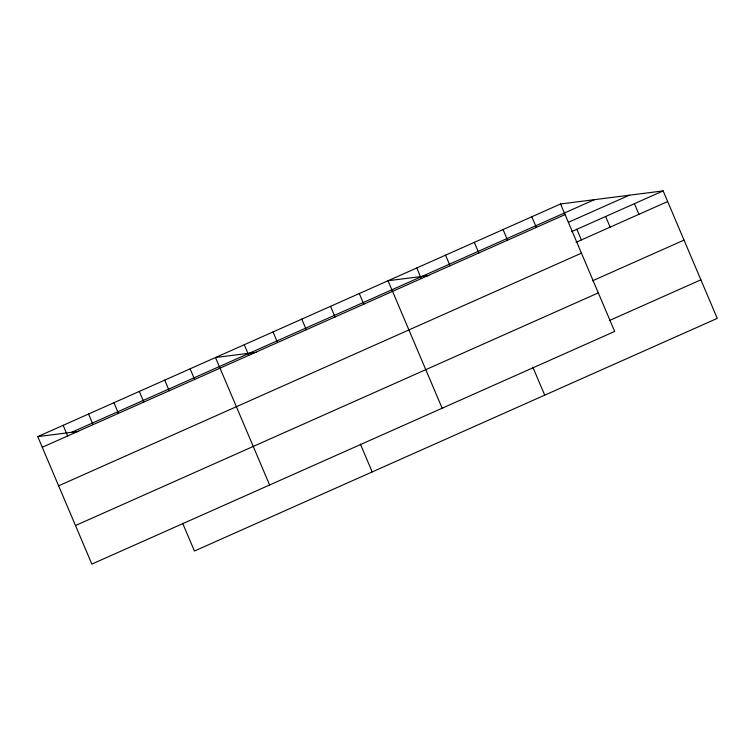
<?xml version="1.0" encoding="UTF-8"?>
<svg xmlns="http://www.w3.org/2000/svg" width="755" height="755" viewBox="0 0 755 755"><rect width="100%" height="100%" fill="white"/><g stroke="black" fill="none" stroke-linecap="round" stroke-linejoin="round"><path stroke-width="1.13" d="M560.569 203.973L614.674 331.445L91.855 564.098L37.75 436.626L560.569 203.973L663.145 190.902L717.25 318.374L194.431 551.027L182.616 523.187M71.602 432.313L594.421 199.66M42.261 447.253L565.08 214.599M568.591 222.234L629.292 195.215M571.554 231.662L663.145 190.902M576.065 242.298L667.656 201.538M58.626 485.814L581.444 253.161M592.43 280.851L684.021 240.099M75.491 525.537L598.309 292.883M609.294 320.582L700.885 279.822M428.859 275.547L388.042 280.747L442.147 408.219M256.332 352.321L215.505 357.521L269.62 484.993M37.75 436.626L78.577 431.426M634.389 203.699L638.9 214.335M605.633 216.496L610.144 227.132M576.877 229.293L581.388 239.93M531.813 216.77L536.324 227.397M503.056 229.558L507.568 240.194M532.898 367.308L544.723 395.158M474.3 242.355L478.812 252.991M445.544 255.152L450.065 265.788M416.788 267.95L421.309 278.586M359.286 293.544L363.797 304.171M330.53 306.341L335.041 316.968M360.371 444.082L372.187 471.932M301.774 319.129L306.285 329.765M273.017 331.926L277.529 342.562M244.261 344.724L248.773 355.36M190.118 368.817L194.63 379.454M164.722 380.124L169.233 390.75M139.326 391.42L143.837 402.056M113.929 402.717L118.45 413.353M88.543 414.023L93.054 424.659M63.146 425.32L67.657 435.956"/></g></svg>
